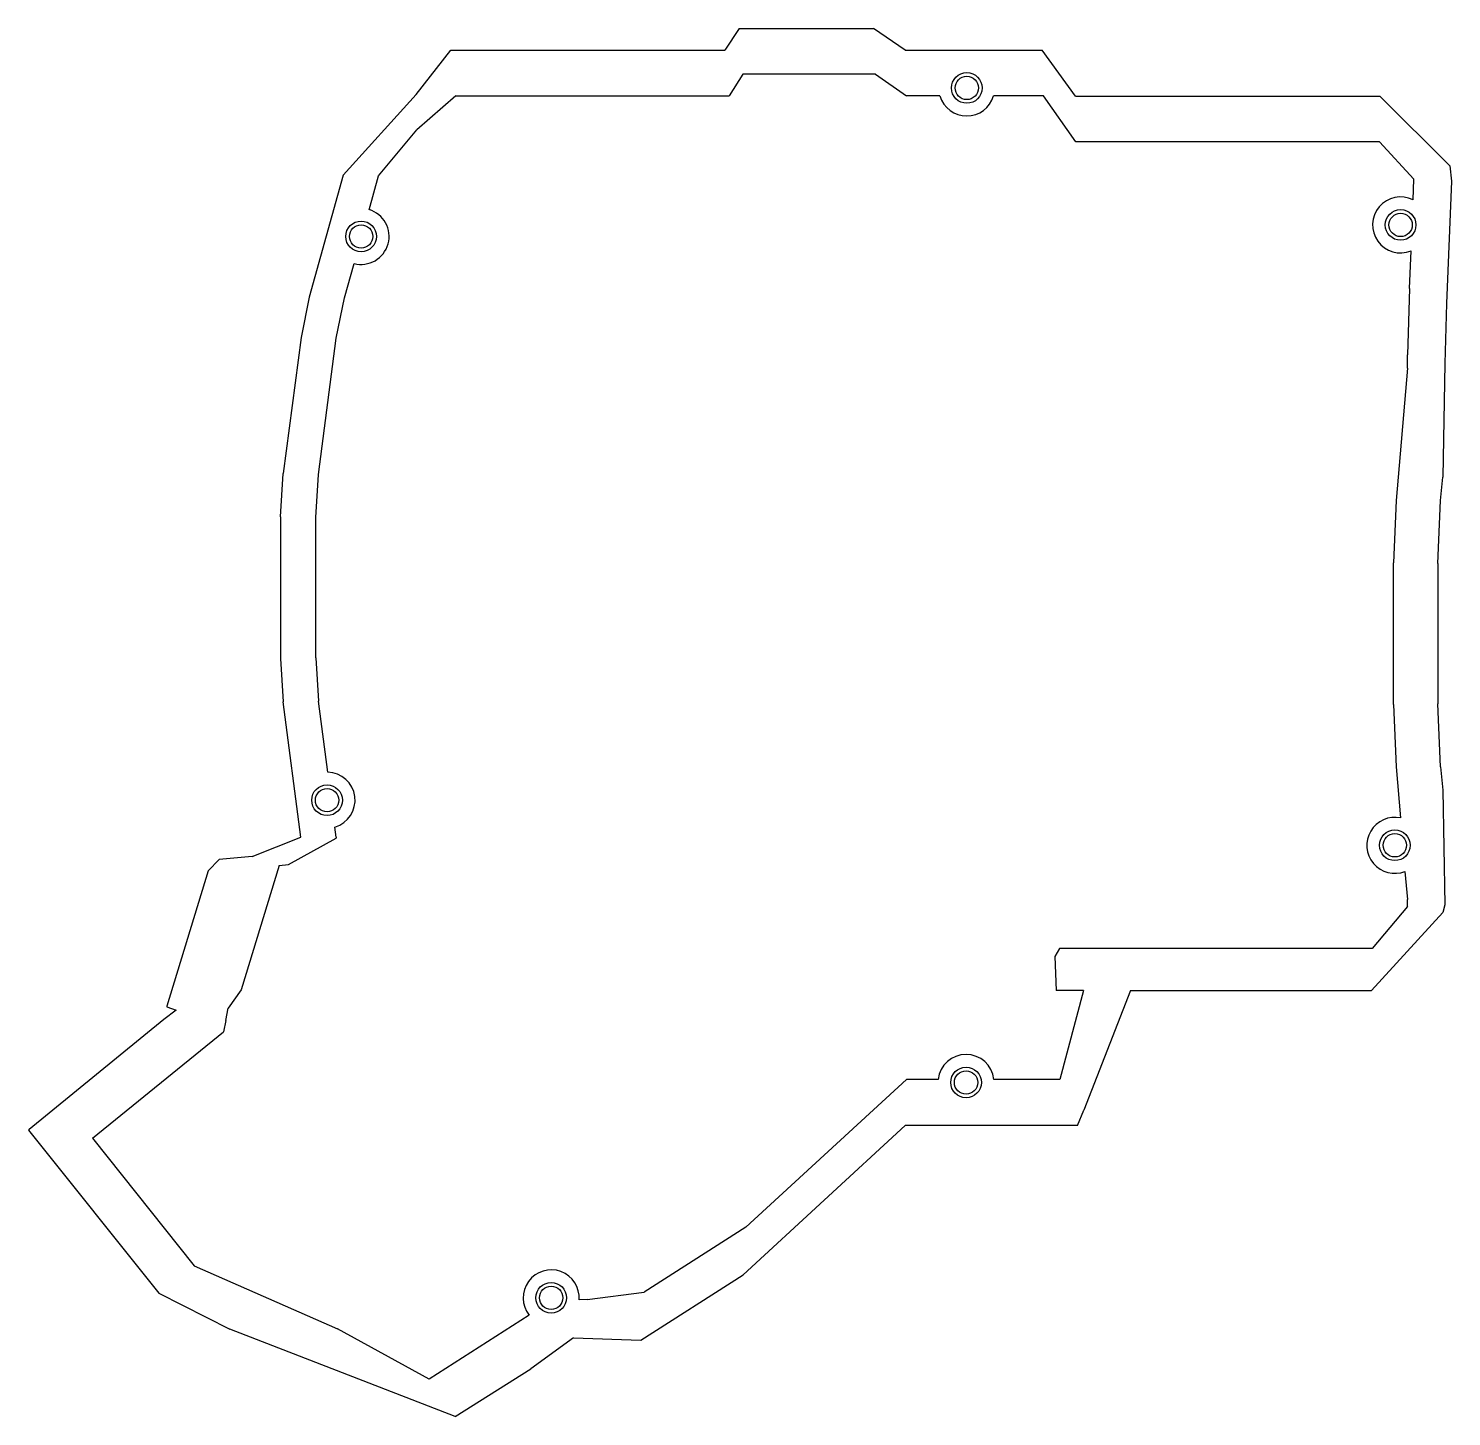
# Model space of a CAD drawing. Header units: metres. Extents: x -121 to 65, y -108 to 73.
import ezdxf

# ---------------------------------------------------------------- set-up
doc = ezdxf.new("R2010")
doc.units = ezdxf.units.M

msp = doc.modelspace()

# ---------------------------------------------------------------- linework, layer by layer
for p, q in [((-28.16, 72.93, -5), (-30.03, 70.11, -5)), ((-28.16, 72.93), (-30.03, 70.11)), ((-28.16, 72.93, -5), (-10.67, 72.93, -5)), ((-28.16, 72.93, -5), (-28.16, 72.93)), ((-28.16, 72.93), (-10.67, 72.93)), ((-6.53, 70.11, -5), (-10.67, 72.93, -5)), ((-10.67, 72.93, -5), (-10.67, 72.93)), ((-6.53, 70.11), (-10.67, 72.93)), ((-70.29, 64.32, -5), (-65.77, 70.11, -5)), ((-70.29, 64.32), (-65.77, 70.11)), ((-65.77, 70.11, -5), (-30.03, 70.11, -5)), ((-65.77, 70.11, -5), (-65.77, 70.11)), ((-65.77, 70.11), (-30.03, 70.11)), ((-30.03, 70.11, -5), (-30.03, 70.11)), ((-6.53, 70.11, -5), (11.32, 70.11, -5)), ((-6.53, 70.11, -5), (-6.53, 70.11)), ((-6.53, 70.11), (11.32, 70.11)), ((15.65, 64.11, -5), (11.32, 70.11, -5)), ((11.32, 70.11, -5), (11.32, 70.11)), ((15.65, 64.11), (11.32, 70.11)), ((-27.69, 66.95), (-29.47, 64.13)), ((-27.69, 66.95, -2), (-29.47, 64.13, -2)), ((-10.39, 66.95), (-27.69, 66.95)), ((-10.39, 66.95, -2), (-27.69, 66.95, -2)), ((-27.69, 66.95, -2), (-27.69, 66.95)), ((-10.39, 66.95), (-6.35, 64.13)), ((-10.39, 66.95, -2), (-6.35, 64.13, -2)), ((-10.39, 66.95, -2), (-10.39, 66.95)), ((3.01, 65.17, -4), (3.01, 65.17)), ((3.49, 65.17, -5), (3.49, 65.17, -4)), ((-79.79, 53.82, -5), (-70.29, 64.32, -5)), ((-79.79, 53.82), (-70.29, 64.32)), ((-70.29, 64.32, -5), (-70.29, 64.32)), ((-65.12, 64.13), (-70.19, 59.72)), ((-65.12, 64.13, -2), (-70.19, 59.72, -2)), ((-65.12, 64.13), (-29.47, 64.13)), ((-65.12, 64.13, -2), (-29.47, 64.13, -2)), ((-65.12, 64.13, -2), (-65.12, 64.13)), ((-29.47, 64.13, -2), (-29.47, 64.13)), ((-2.01, 64.13), (-6.35, 64.13)), ((-2.01, 64.13, -2), (-6.35, 64.13, -2)), ((-6.35, 64.13, -2), (-6.35, 64.13)), ((-2.01, 64.13, -2), (-2.01, 64.13)), ((11.5, 64.13), (4.98, 64.13)), ((11.5, 64.13, -2), (4.98, 64.13, -2)), ((4.98, 64.13, -2), (4.98, 64.13)), ((15.73, 58.13), (11.5, 64.13)), ((15.73, 58.13, -2), (11.5, 64.13, -2)), ((11.5, 64.13, -2), (11.5, 64.13)), ((15.65, 64.11, -5), (55.34, 64.11, -5)), ((15.65, 64.11, -5), (15.65, 64.11)), ((15.65, 64.11), (55.34, 64.11)), ((55.34, 64.11, -5), (64.45, 55.02, -5)), ((55.34, 64.11, -5), (55.34, 64.11)), ((55.34, 64.11), (64.45, 55.02)), ((-75.19, 53.72), (-70.19, 59.72)), ((-75.19, 53.72, -2), (-70.19, 59.72, -2)), ((-70.19, 59.72, -2), (-70.19, 59.72)), ((55.32, 58.13), (15.73, 58.13)), ((55.32, 58.13, -2), (15.73, 58.13, -2)), ((15.73, 58.13, -2), (15.73, 58.13)), ((55.32, 58.13), (59.79, 53.27)), ((55.32, 58.13, -2), (59.79, 53.27, -2)), ((55.32, 58.13, -2), (55.32, 58.13)), ((-79.79, 53.82, -5), (-84.25, 37.89, -5)), ((-79.79, 53.82), (-84.25, 37.89)), ((-79.79, 53.82, -5), (-79.79, 53.82)), ((64.45, 55.02, -5), (64.69, 53.02, -5)), ((64.45, 55.02, -5), (64.45, 55.02)), ((64.45, 55.02), (64.69, 53.02)), ((-76.43, 49.3), (-75.19, 53.72)), ((-76.43, 49.3, -2), (-75.19, 53.72, -2)), ((-75.19, 53.72, -2), (-75.19, 53.72)), ((59.68, 50.57), (59.79, 53.27)), ((59.68, 50.57, -2), (59.79, 53.27, -2)), ((59.79, 53.27, -2), (59.79, 53.27)), ((64.69, 53.02, -5), (64.05, 37.08, -5)), ((64.69, 53.02), (64.05, 37.08)), ((64.69, 53.02, -5), (64.69, 53.02)), ((59.68, 50.57, -2), (59.68, 50.57)), ((-76.43, 49.3, -2), (-76.43, 49.3)), ((59.58, 47.31, -4), (59.58, 47.31)), ((60.05, 47.31, -5), (60.05, 47.31, -4)), ((-75.94, 45.81, -4), (-75.94, 45.81)), ((-75.47, 45.81, -5), (-75.47, 45.81, -4)), ((59.21, 39), (59.41, 43.92)), ((59.21, 39, -2), (59.41, 43.92, -2)), ((59.41, 43.92, -2), (59.41, 43.92)), ((-79.65, 37.79), (-78.39, 42.28)), ((-79.65, 37.79, -2), (-78.39, 42.28, -2)), ((-78.39, 42.28, -2), (-78.39, 42.28)), ((59.21, 39), (58.96, 30.37)), ((59.21, 39, -2), (58.96, 30.37, -2)), ((59.21, 39, -2), (59.21, 39)), ((-84.25, 37.89, -5), (-85.3, 32.65, -5)), ((-84.25, 37.89), (-85.3, 32.65)), ((-84.25, 37.89, -5), (-84.25, 37.89)), ((-80.7, 32.55), (-79.65, 37.79)), ((-80.7, 32.55, -2), (-79.65, 37.79, -2)), ((-79.65, 37.79, -2), (-79.65, 37.79)), ((64.05, 37.08, -5), (63.82, 29.24, -5)), ((64.05, 37.08), (63.82, 29.24)), ((64.05, 37.08, -5), (64.05, 37.08)), ((-85.3, 32.65, -5), (-87.62, 14.88, -5)), ((-85.3, 32.65), (-87.62, 14.88)), ((-85.3, 32.65, -5), (-85.3, 32.65)), ((-83.02, 14.78), (-80.7, 32.55)), ((-83.02, 14.78, -2), (-80.7, 32.55, -2)), ((-80.7, 32.55, -2), (-80.7, 32.55)), ((58.93, 28.65), (58.96, 30.37)), ((58.93, 28.65, -2), (58.96, 30.37, -2)), ((58.96, 30.37, -2), (58.96, 30.37)), ((58.93, 28.65), (57.47, 11.37)), ((58.93, 28.65, -2), (57.47, 11.37, -2)), ((58.93, 28.65, -2), (58.93, 28.65)), ((63.82, 29.24, -5), (63.54, 14.41, -5)), ((63.82, 29.24), (63.54, 14.41)), ((63.82, 29.24, -5), (63.82, 29.24)), ((-87.97, 9.25, -5), (-87.62, 14.88, -5)), ((-87.97, 9.25), (-87.62, 14.88)), ((-87.62, 14.88, -5), (-87.62, 14.88)), ((-83.37, 9.15), (-83.02, 14.78)), ((-83.37, 9.15, -2), (-83.02, 14.78, -2)), ((-83.02, 14.78, -2), (-83.02, 14.78)), ((63.26, 11.37, -5), (63.54, 14.41, -5)), ((63.26, 11.37), (63.54, 14.41)), ((63.54, 14.41, -5), (63.54, 14.41)), ((57.47, 11.37), (57.12, 3.25)), ((57.47, 11.37, -2), (57.12, 3.25, -2)), ((57.47, 11.37, -2), (57.47, 11.37)), ((62.89, 3.15, -5), (63.26, 11.37, -5)), ((62.89, 3.15), (63.26, 11.37)), ((63.26, 11.37, -5), (63.26, 11.37)), ((-87.97, 9.25, -5), (-87.97, -9.25, -5)), ((-87.97, 9.25, -5), (-87.97, 9.25)), ((-87.97, 9.25), (-87.97, -9.25)), ((-83.37, -9.15), (-83.37, 9.15)), ((-83.37, 9.15, -2), (-83.37, 9.15)), ((-83.37, -9.15, -2), (-83.37, 9.15, -2)), ((57.12, -15.25), (57.12, 3.25)), ((57.12, -15.25, -2), (57.12, 3.25, -2)), ((57.12, 3.25, -2), (57.12, 3.25)), ((62.89, 3.15, -5), (62.89, -15.15, -5)), ((62.89, 3.15, -5), (62.89, 3.15)), ((62.89, 3.15), (62.89, -15.15)), ((-87.97, -9.25, -5), (-87.62, -14.88, -5)), ((-87.97, -9.25, -5), (-87.97, -9.25)), ((-87.97, -9.25), (-87.62, -14.88)), ((-83.37, -9.15), (-83.02, -14.78)), ((-83.37, -9.15, -2), (-83.37, -9.15)), ((-83.37, -9.15, -2), (-83.02, -14.78, -2)), ((-81.81, -24.06), (-83.02, -14.78)), ((-83.02, -14.78, -2), (-83.02, -14.78)), ((-81.81, -24.06, -2), (-83.02, -14.78, -2)), ((-85.32, -32.55, -5), (-87.62, -14.88, -5)), ((-87.62, -14.88, -5), (-87.62, -14.88)), ((-85.32, -32.55), (-87.62, -14.88)), ((57.12, -15.25), (57.47, -23.37)), ((57.12, -15.25, -2), (57.47, -23.37, -2)), ((57.12, -15.25, -2), (57.12, -15.25)), ((63.26, -23.37, -5), (62.89, -15.15, -5)), ((62.89, -15.15, -5), (62.89, -15.15)), ((63.26, -23.37), (62.89, -15.15)), ((-81.81, -24.06, -2), (-81.81, -24.06)), ((57.47, -23.37), (58.03, -30.02)), ((57.47, -23.37, -2), (58.03, -30.02, -2)), ((57.47, -23.37, -2), (57.47, -23.37)), ((63.26, -23.37, -5), (63.54, -26.41, -5)), ((63.26, -23.37, -5), (63.26, -23.37)), ((63.26, -23.37), (63.54, -26.41)), ((-80.38, -27.71, -4), (-80.38, -27.71)), ((-79.91, -27.71, -5), (-79.91, -27.71, -4)), ((63.54, -26.41, -5), (63.82, -41.34, -5)), ((63.54, -26.41, -5), (63.54, -26.41)), ((63.54, -26.41), (63.82, -41.34)), ((-80.7, -32.55), (-80.88, -31.21)), ((-80.88, -31.21, -2), (-80.88, -31.21)), ((-80.7, -32.55, -2), (-80.88, -31.21, -2)), ((58.03, -30.02, -2), (58.03, -30.02)), ((-91.68, -35.06, -5), (-85.32, -32.55, -5)), ((-91.68, -35.06), (-85.32, -32.55)), ((-86.94, -36.11), (-80.7, -32.65)), ((-86.94, -36.11, -2), (-80.7, -32.65, -2)), ((-85.32, -32.55, -5), (-85.32, -32.55)), ((-80.7, -32.55), (-80.7, -32.65)), ((-80.7, -32.55, -2), (-80.7, -32.55)), ((-80.7, -32.55, -2), (-80.7, -32.65, -2)), ((-80.7, -32.65, -2), (-80.7, -32.65)), ((-91.68, -35.06, -5), (-95.97, -35.44, -5)), ((-91.68, -35.06), (-95.97, -35.44)), ((-91.68, -35.06, -5), (-91.68, -35.06)), ((58.83, -33.59, -4), (58.83, -33.59)), ((59.3, -33.59, -5), (59.3, -33.59, -4)), ((-97.43, -36.94, -5), (-102.8, -54.56, -5)), ((-97.43, -36.94), (-102.8, -54.56)), ((-97.43, -36.94, -5), (-95.97, -35.44, -5)), ((-97.43, -36.94), (-95.97, -35.44)), ((-97.43, -36.94, -5), (-97.43, -36.94)), ((-95.97, -35.44, -5), (-95.97, -35.44)), ((-88.16, -36.22), (-93.1, -52.43)), ((-88.16, -36.22, -2), (-93.1, -52.43, -2)), ((-88.16, -36.22), (-86.94, -36.11)), ((-88.16, -36.22, -2), (-86.94, -36.11, -2)), ((-88.16, -36.22, -2), (-88.16, -36.22)), ((-86.94, -36.11, -2), (-86.94, -36.11)), ((58.62, -37), (58.93, -40.65)), ((58.62, -37, -2), (58.93, -40.65, -2)), ((58.62, -37, -2), (58.62, -37)), ((58.94, -41.58), (58.93, -40.65)), ((58.94, -41.58, -2), (58.93, -40.65, -2)), ((58.93, -40.65, -2), (58.93, -40.65)), ((54.26, -52.52, -5), (63.55, -42.37, -5)), ((54.26, -52.52), (63.55, -42.37)), ((58.94, -41.58), (54.35, -47.04)), ((58.94, -41.58, -2), (54.35, -47.04, -2)), ((58.94, -41.58, -2), (58.94, -41.58)), ((63.82, -41.34, -5), (63.55, -42.37, -5)), ((63.82, -41.34), (63.55, -42.37)), ((63.55, -42.37, -5), (63.55, -42.37)), ((63.82, -41.34, -5), (63.82, -41.34)), ((13.56, -47.04), (12.96, -48.07)), ((13.56, -47.04, -2), (12.96, -48.07, -2)), ((12.96, -48.07), (13.14, -52.52)), ((12.96, -48.07, -2), (13.14, -52.52, -2)), ((12.96, -48.07, -2), (12.96, -48.07)), ((54.35, -47.04), (13.56, -47.04)), ((13.56, -47.04, -2), (13.56, -47.04)), ((54.35, -47.04, -2), (13.56, -47.04, -2)), ((54.35, -47.04, -2), (54.35, -47.04)), ((-93.1, -52.43), (-94.78, -54.82)), ((-93.1, -52.43, -2), (-94.78, -54.82, -2)), ((-93.1, -52.43, -2), (-93.1, -52.43)), ((16.71, -52.52), (13.14, -52.52)), ((16.71, -52.52, -2), (13.14, -52.52, -2)), ((13.14, -52.52, -2), (13.14, -52.52)), ((16.71, -52.52), (13.62, -64.13)), ((16.71, -52.52, -2), (13.62, -64.13, -2)), ((16.71, -52.52, -2), (16.71, -52.52)), ((22.83, -52.52, -5), (16.77, -68.11, -5)), ((22.83, -52.52), (16.77, -68.11)), ((22.83, -52.52, -5), (54.26, -52.52, -5)), ((22.83, -52.52, -5), (22.83, -52.52)), ((22.83, -52.52), (54.26, -52.52)), ((54.26, -52.52, -5), (54.26, -52.52)), ((-101.56, -55.08, -5), (-103.18, -56.3, -5)), ((-101.56, -55.08), (-103.18, -56.3)), ((-102.8, -54.56, -5), (-102.78, -54.65, -5)), ((-102.8, -54.56, -5), (-102.8, -54.56)), ((-102.8, -54.56), (-102.78, -54.65)), ((-102.78, -54.65, -5), (-101.56, -55.08, -5)), ((-102.78, -54.65, -5), (-102.78, -54.65)), ((-102.78, -54.65), (-101.56, -55.08)), ((-101.56, -55.08, -5), (-101.56, -55.08)), ((-95.11, -56.44), (-94.78, -54.82)), ((-95.11, -56.44, -2), (-94.78, -54.82, -2)), ((-94.78, -54.82, -2), (-94.78, -54.82)), ((-103.18, -56.3, -5), (-120.76, -70.67, -5)), ((-103.18, -56.3), (-120.76, -70.67)), ((-103.18, -56.3, -5), (-103.18, -56.3)), ((-95.11, -56.44), (-95.42, -57.91)), ((-95.11, -56.44, -2), (-95.42, -57.91, -2)), ((-95.11, -56.44, -2), (-95.11, -56.44)), ((-112.47, -71.77), (-95.42, -57.91)), ((-112.47, -71.77, -2), (-95.42, -57.91, -2)), ((-95.42, -57.91, -2), (-95.42, -57.91)), ((-27.33, -83.4), (-6.35, -64.13)), ((-27.33, -83.4, -2), (-6.35, -64.13, -2)), ((-2.23, -64.13), (-6.35, -64.13)), ((-6.35, -64.13, -2), (-6.35, -64.13)), ((-2.23, -64.13, -2), (-6.35, -64.13, -2)), ((-2.23, -64.13, -2), (-2.23, -64.13)), ((2.92, -64.52, -4), (2.92, -64.52)), ((3.4, -64.52, -5), (3.4, -64.52, -4)), ((13.62, -64.13), (5.02, -64.13)), ((5.02, -64.13, -2), (5.02, -64.13)), ((13.62, -64.13, -2), (5.02, -64.13, -2)), ((13.62, -64.13, -2), (13.62, -64.13)), ((15.93, -70.11, -5), (16.77, -68.11, -5)), ((15.93, -70.11), (16.77, -68.11)), ((16.77, -68.11, -5), (16.77, -68.11)), ((-6.53, -70.11, -5), (-27.65, -89.59, -5)), ((-6.53, -70.11), (-27.65, -89.59)), ((15.93, -70.11, -5), (-6.53, -70.11, -5)), ((-6.53, -70.11, -5), (-6.53, -70.11)), ((15.93, -70.11), (-6.53, -70.11)), ((15.93, -70.11, -5), (15.93, -70.11)), ((-120.84, -70.73, -5), (-120.76, -70.67, -5)), ((-120.84, -70.73), (-120.76, -70.67)), ((-120.84, -70.73, -5), (-103.85, -92, -5)), ((-120.84, -70.73, -5), (-120.84, -70.73)), ((-120.84, -70.73), (-103.85, -92)), ((-120.76, -70.67, -5), (-120.76, -70.67)), ((-112.47, -71.77), (-99.25, -88.41)), ((-112.47, -71.77, -2), (-112.47, -71.77)), ((-112.47, -71.77, -2), (-99.25, -88.41, -2)), ((-27.33, -83.4), (-40.55, -91.85)), ((-27.33, -83.4, -2), (-40.55, -91.85, -2)), ((-27.33, -83.4, -2), (-27.33, -83.4)), ((-99.25, -88.41), (-80.53, -96.63)), ((-99.25, -88.41, -2), (-99.25, -88.41)), ((-99.25, -88.41, -2), (-80.53, -96.63, -2)), ((-41.02, -98.14, -5), (-27.65, -89.59, -5)), ((-41.02, -98.14), (-27.65, -89.59)), ((-27.65, -89.59, -5), (-27.65, -89.59)), ((-103.85, -92, -5), (-94.6, -96.69, -5)), ((-103.85, -92, -5), (-103.85, -92)), ((-103.85, -92), (-94.6, -96.69)), ((-51.16, -92.6, -4), (-51.16, -92.6)), ((-50.69, -92.6, -5), (-50.69, -92.6, -4)), ((-48, -92.82), (-40.55, -91.85)), ((-48, -92.82, -2), (-40.55, -91.85, -2)), ((-40.55, -91.85, -2), (-40.55, -91.85)), ((-48, -92.82), (-49.05, -92.87)), ((-48, -92.82, -2), (-49.05, -92.87, -2)), ((-49.05, -92.87, -2), (-49.05, -92.87)), ((-48, -92.82, -2), (-48, -92.82)), ((-55.55, -94.86), (-68.59, -103.22)), ((-55.55, -94.86, -2), (-68.59, -103.22, -2)), ((-55.55, -94.86, -2), (-55.55, -94.86)), ((-65.19, -108.08, -5), (-94.6, -96.69, -5)), ((-94.6, -96.69, -5), (-94.6, -96.69)), ((-65.19, -108.08), (-94.6, -96.69)), ((-68.59, -103.22), (-80.53, -96.63)), ((-80.53, -96.63, -2), (-80.53, -96.63)), ((-68.59, -103.22, -2), (-80.53, -96.63, -2)), ((-49.8, -97.82, -5), (-55.35, -101.84, -5)), ((-49.8, -97.82), (-55.35, -101.84)), ((-49.8, -97.82, -5), (-41.02, -98.14, -5)), ((-49.8, -97.82, -5), (-49.8, -97.82)), ((-49.8, -97.82), (-41.02, -98.14)), ((-41.02, -98.14, -5), (-41.02, -98.14)), ((-65.19, -108.08, -5), (-55.35, -101.84, -5)), ((-65.19, -108.08), (-55.35, -101.84)), ((-55.35, -101.84, -5), (-55.35, -101.84)), ((-68.59, -103.22, -2), (-68.59, -103.22)), ((-65.19, -108.08, -5), (-65.19, -108.08))]:
    msp.add_line(p, q)
for centre, radius in [((1.49, 65.17, -5), 2), ((1.49, 65.17, -4), 2), ((1.49, 65.17), 1.52), ((1.49, 65.17, -4), 1.52), ((58.05, 47.31, -5), 2), ((58.05, 47.31, -4), 2), ((58.05, 47.31), 1.52), ((58.05, 47.31, -4), 1.52), ((-77.47, 45.81, -5), 2), ((-77.47, 45.81, -4), 2), ((-77.47, 45.81), 1.52), ((-77.47, 45.81, -4), 1.52), ((-81.91, -27.71, -5), 2), ((-81.91, -27.71, -4), 2), ((-81.91, -27.71), 1.52), ((-81.91, -27.71, -4), 1.52), ((57.3, -33.59, -5), 2), ((57.3, -33.59, -4), 2), ((57.3, -33.59), 1.52), ((57.3, -33.59, -4), 1.52), ((1.4, -64.52, -5), 2), ((1.4, -64.52, -4), 2), ((1.4, -64.52), 1.52), ((1.4, -64.52, -4), 1.52), ((-52.69, -92.6, -5), 2), ((-52.69, -92.6, -4), 2), ((-52.69, -92.6), 1.52), ((-52.69, -92.6, -4), 1.52)]:
    msp.add_circle(centre, radius)
for centre, start, end in [((1.49, 65.17), 196.6246, 343.3754), ((1.49, 65.17, -2), 196.6246, 343.3754), ((58.05, 47.31), 63.5198, 291.8378), ((58.05, 47.31, -2), 63.5198, 291.8378), ((-77.47, 45.81), 255.3182, 433.3831), ((-77.47, 45.81, -2), 255.3182, 433.3831), ((-81.91, -27.71), 286.4193, 448.3957), ((-81.91, -27.71, -2), 286.4193, 448.3957), ((57.3, -33.59), 78.57, 291.098), ((57.3, -33.59, -2), 78.57, 291.098), ((1.4, -64.52), 6.2086, 173.7914), ((1.4, -64.52, -2), 6.2086, 173.7914), ((-52.69, -92.6), 355.6582, 578.2612), ((-52.69, -92.6, -2), 355.6582, 578.2612)]:
    msp.add_arc(centre, 3.65, start, end)

doc.saveas('drawing.dxf')
